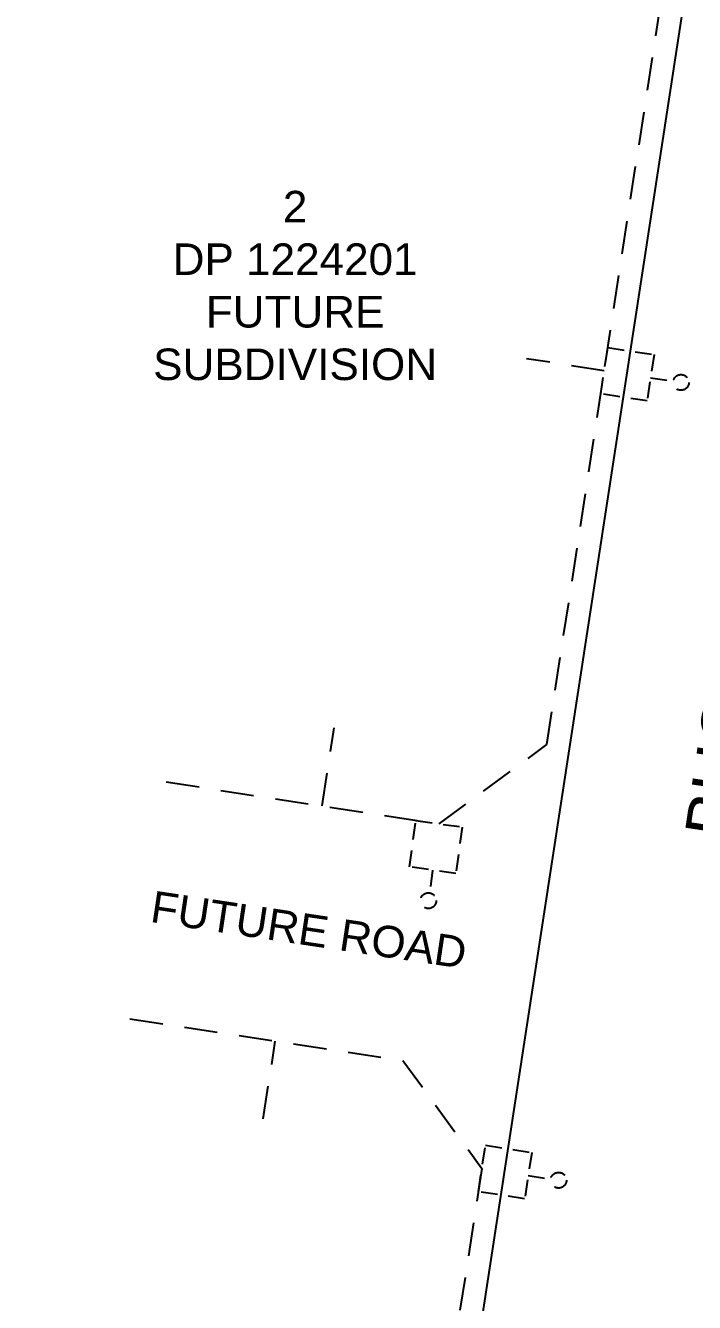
# Model space of a CAD drawing. Header units: metres. Extents: x 301343 to 301607, y 6240179 to 6240499.
# Drawn here: x 301359.4 to 301401.8, y 6240286.2 to 6240367.2 of the extents above; entities that cross this region are included whole.
import ezdxf

# ---------------------------------------------------------------- set-up
doc = ezdxf.new("R2010")
doc.units = ezdxf.units.M
doc.header["$LTSCALE"] = 0.7
doc.linetypes.add('Dash', pattern=[5, 3, -2])
for name, color, linetype in [('_User Miscellaneous1', 3, 'Continuous'), ('Cadastre Developer_SP_NEW', 4, 'Continuous'), ('Cadastre Roads_SP_EXT', 4, 'Continuous')]:
    doc.layers.add(name, color=color, linetype=linetype)
doc.styles.add('ARIAL', font='arial.ttf', dxfattribs={"height": 2})
doc.styles.get("Standard").update_dxf_attribs({"font": 'arial.ttf'})

# ---------------------------------------------------------------- blocks, each defined once
blk = doc.blocks.new('A$C4FBE3B10')
at = {"layer": '_User Miscellaneous1', "color": 6, "linetype": 'Dash', "ltscale": 0.5, "flags": 128}
blk.add_lwpolyline([(0, 2.97), (0, 4.42)], dxfattribs=at)
at = {"layer": '_User Miscellaneous1', "color": 6, "linetype": 'Dash', "ltscale": 0.5}
blk.add_lwpolyline([(-1.485, 2.97), (1.485, 2.97), (1.485, 0), (-1.485, 0)], close=True, dxfattribs=at)
blk.add_circle((0, 4.92), 0.5, dxfattribs=at)

msp = doc.modelspace()

# ---------------------------------------------------------------- linework, layer by layer
at = {"layer": 'Cadastre Developer_SP_NEW', "linetype": 'Continuous', "lineweight": 25}
msp.add_lwpolyline([(301359.413, 6240460.289), (301407.196, 6240447.99), (301412.159, 6240440.427), (301382.03, 6240243.977)], dxfattribs=at)
at = {"layer": 'Cadastre Developer_SP_NEW', "linetype": 'Dash', "lineweight": 25}
for points in [[(301368.342, 6240319.209), (301385.64, 6240316.556), (301392.48, 6240321.577), (301399.761, 6240369.017)], [(301396.119, 6240345.3), (301391.177, 6240346.058)], [(301378.227, 6240317.693), (301378.985, 6240322.635)], [(301366.038, 6240304.185), (301383.336, 6240301.532), (301388.357, 6240294.692), (301380.55, 6240244.204)], [(301374.493, 6240297.83), (301375.25, 6240302.772)]]:
    msp.add_lwpolyline(points, dxfattribs=at)

# ---------------------------------------------------------------- block references
at = {"layer": '_User Miscellaneous1', "color": 7}
for p, rotation in [((301396.119, 6240345.3), 261.280627602907), ((301385.64, 6240316.556), 172.0871843027447), ((301388.357, 6240294.692), 261.2806628988564)]:
    msp.add_blockref('A$C4FBE3B10', p, dxfattribs=dict(at, rotation=rotation))

# ---------------------------------------------------------------- texts
at = {"layer": 'Cadastre Developer_SP_NEW', "insert": (301376.511, 6240356.707), "char_height": 2, "width": 36.18702, "attachment_point": 2, "style": 'ARIAL'}
msp.add_mtext('2\\PDP 1224201\\PFUTURE \\PSUBDIVISION', dxfattribs=at)
at = {"layer": 'Cadastre Roads_SP_EXT'}
for s, height, rotation, p in [('BUCHAN ', 3, 81.48246, (301404.181, 6240315.522, 0.041)), ('FUTURE ROAD', 2, 351.48246, (301367.255, 6240310.343))]:
    msp.add_text(s, height=height, rotation=rotation, dxfattribs=at).set_placement(p)

doc.saveas('drawing.dxf')
